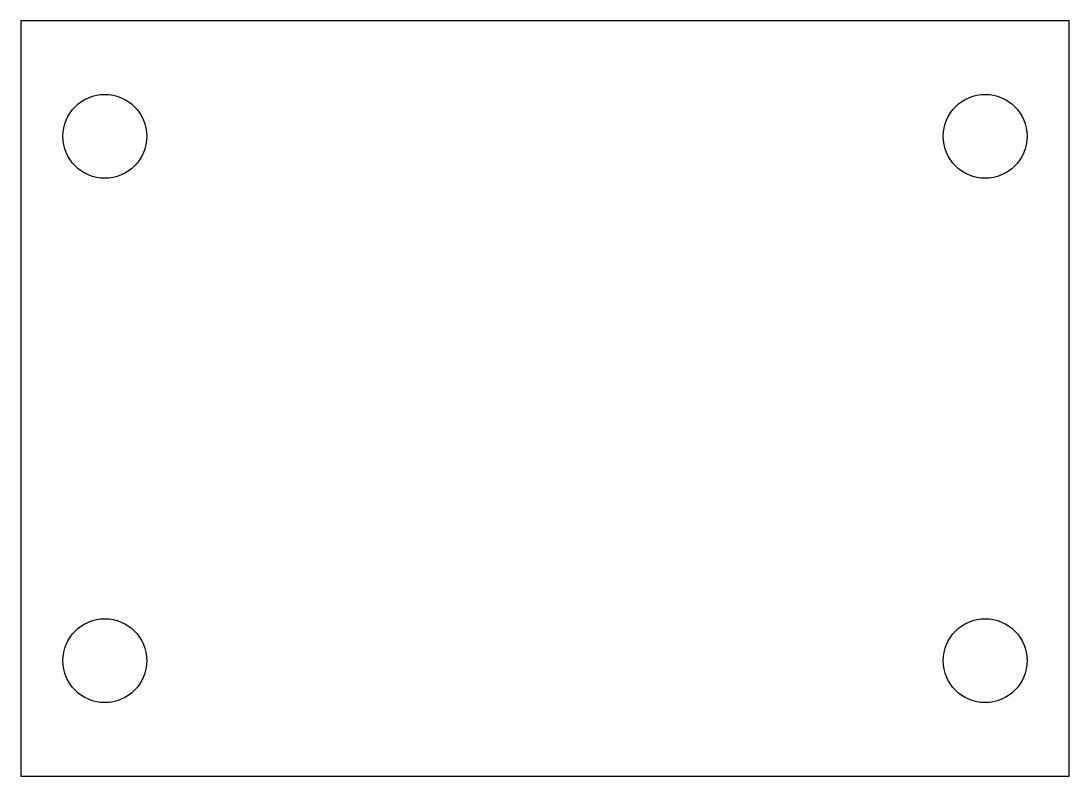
# Model space of a CAD drawing. Header units: millimetres. Extents: x -12.5 to 12.5, y -9 to 9.
import ezdxf

# ---------------------------------------------------------------- set-up
doc = ezdxf.new("R2010")
doc.units = ezdxf.units.MM
doc.layers.get('0').update_dxf_attribs({"linetype": 'CONTINUOUS'})

msp = doc.modelspace()

# ---------------------------------------------------------------- linework, layer by layer
msp.add_lwpolyline([(-12.5, 9), (-12.5, -9), (12.5, -9), (12.5, 9)], close=True)
for centre in [(-10.5, 6.25), (10.5, 6.25), (-10.5, -6.25), (10.5, -6.25)]:
    msp.add_circle(centre, 1)

doc.saveas('drawing.dxf')
